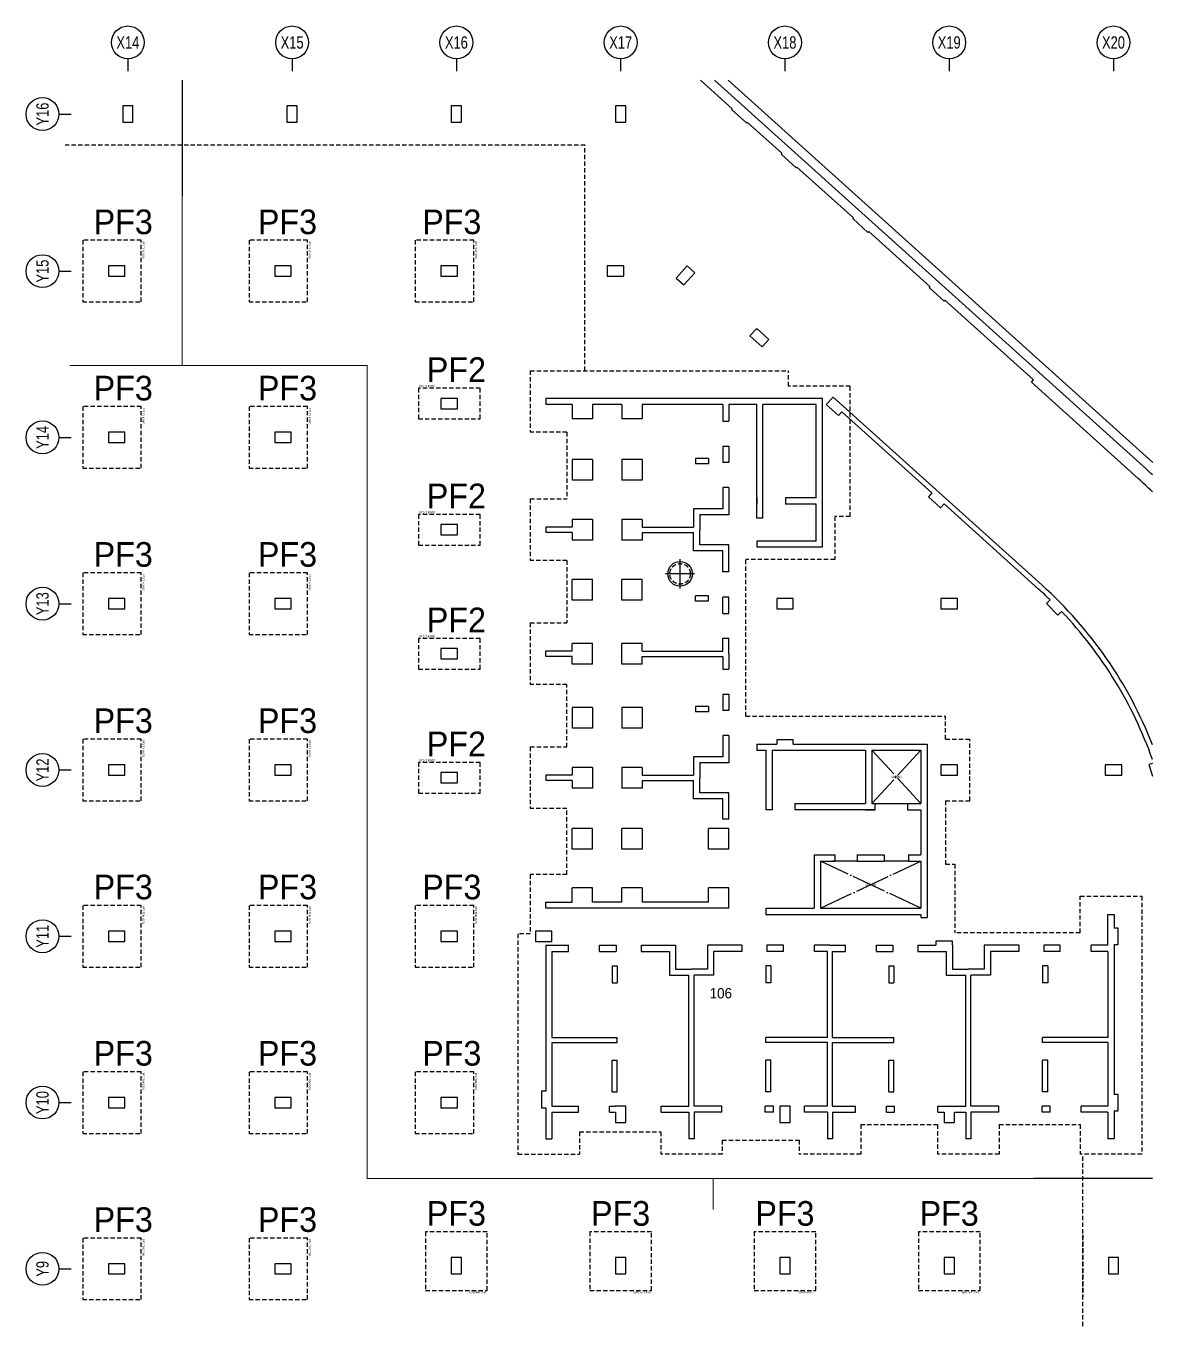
# Model space of a CAD drawing. Header units: millimetres. Extents: x 327808 to 2562540, y -728300 to 402793.
# Drawn here: x 518270 to 573155, y -172520 to -109196 of the extents above; entities that cross this region are included whole.
import ezdxf
from ezdxf.enums import TextEntityAlignment as Align

# ---------------------------------------------------------------- set-up
doc = ezdxf.new("R2010")
doc.units = ezdxf.units.MM
doc.header["$LTSCALE"] = 140
doc.linetypes.add('XS-기초$0$DDOT', pattern=[14, 12, -1, 0, -1])
doc.linetypes.add('XS-기초$0$HID', pattern=[2.3, 1.5, -0.8])
for name, color, linetype in [('BUB', 7, 'Continuous'), ('CEN-P', 14, 'Continuous'), ('NAME-F', 6, 'Continuous'), ('XS-기초$0$EL7', 7, 'Continuous'), ('XS-기초$0$MAT', 3, 'XS-기초$0$HID'), ('XS-기초$0$OPEN', 9, 'XS-기초$0$DDOT'), ('XS-기초$0$PILE-P', 4, 'XS-기초$0$HID'), ('XS-기초$0$WALL', 11, 'Continuous'), ('XS-기초$0$기초연단', 3, 'Continuous'), ('XS-기초$0$집수정-주동', 21, 'Continuous'), ('XS-기초$0$하부보강', 7, 'XS-기초$0$HID'), ('기초꺽임', 7, 'Continuous')]:
    doc.layers.add(name, color=color, linetype=linetype)
doc.layers.add('TEXT', color=3, linetype='Continuous', lineweight=9)
doc.layers.add('XS-기초$0$DEFPOINT', color=144, linetype='Continuous', plot=False)
doc.styles.add('XS-기초$0$맑은고딕', font='malgun.ttf')
doc.styles.add('돋음', font='')
doc.styles.get('돋음').set_extended_font_data('Dotum')

# ---------------------------------------------------------------- blocks, each defined once
blk = doc.blocks.new('XS-기초$0$PF3')
at = {"layer": 'XS-기초$0$MAT', "linetype": 'XS-기초$0$HID'}
blk.add_lwpolyline([(-1500, -1650), (1500, -1650), (1500, 1200), (-1500, 1200)], close=True, dxfattribs=at)
at = {"layer": 'XS-기초$0$DEFPOINT', "color": 1, "style": 'XS-기초$0$맑은고딕'}
blk.add_text('PF3-THK1000', height=100, dxfattribs=at).set_placement((-1450, 1300), align=Align.MIDDLE_LEFT)
blk = doc.blocks.new('XS-기초$0$PF2')
at = {"layer": 'XS-기초$0$MAT', "linetype": 'XS-기초$0$HID'}
blk.add_lwpolyline([(-1500, -750), (1500, -750), (1500, 750), (-1500, 750)], close=True, dxfattribs=at)
at = {"layer": 'XS-기초$0$DEFPOINT', "color": 1, "style": 'XS-기초$0$맑은고딕'}
blk.add_text('PF2-THK950', height=100, dxfattribs=at).set_placement((-1450, 850), align=Align.MIDDLE_LEFT)
blk = doc.blocks.new('XS-기초$0$집수정-주동')
at = {"layer": 'XS-기초$0$집수정-주동'}
for p, q in [((0, 707), (0, -707)), ((707, 0), (-707, 0))]:
    blk.add_line(p, q, dxfattribs=at)
blk.add_circle((0, 0), 600, dxfattribs=at)
at = {"layer": 'XS-기초$0$집수정-주동', "linetype": 'XS-기초$0$HID'}
blk.add_circle((0, 0), 500, dxfattribs=at)
blk = doc.blocks.new('BUB')
at = {"layer": 'BUB'}
blk.add_line((0, 1500), (0, 0), dxfattribs=at)
blk.add_circle((0, 3500), 2000, dxfattribs=at)

msp = doc.modelspace()

# ---------------------------------------------------------------- linework, layer by layer
at = {"layer": 'CEN-P'}
msp.add_lwpolyline([(525880.4, -111840), (525880.4, -117486.9)], dxfattribs=at)
at = {"layer": 'CEN-P', "color": 2}
msp.add_lwpolyline([(573130, -165336.1), (567376.1, -165336.1)], dxfattribs=at)
at = {"layer": 'XS-기초$0$EL7'}
for p, q in [((559630.4, -147071.1), (561200.4, -147071.1)), ((558745.4, -149871.1), (557555.4, -149871.1)), ((561255.4, -149871.1), (560065.4, -149871.1))]:
    msp.add_line(p, q, dxfattribs=at)
at = {"layer": 'XS-기초$0$OPEN'}
for p, q in [((561855.4, -147071.1), (559455.4, -144471.1)), ((561855.4, -144471.1), (559455.4, -147071.1)), ((561855.4, -152171.1), (556955.4, -149871.1)), ((556955.4, -152171.1), (561855.4, -149871.1))]:
    msp.add_line(p, q, dxfattribs=at)
at = {"layer": 'XS-기초$0$WALL', "color": 5}
for p, q in [((552659.9, -113225.9), (551120.7, -111840)), ((572837.9, -130788.7), (551793.2, -111840)), ((523480.4, -113086.1), (522980.4, -113086.1)), ((522980.4, -113086.1), (522980.4, -113886.1)), ((523480.4, -113886.1), (523480.4, -113086.1)), ((531480.4, -113086.1), (530980.4, -113086.1)), ((530980.4, -113086.1), (530980.4, -113886.1)), ((531480.4, -113886.1), (531480.4, -113086.1)), ((539480.4, -113086.1), (538980.4, -113086.1)), ((538980.4, -113086.1), (538980.4, -113886.1)), ((539480.4, -113886.1), (539480.4, -113086.1)), ((547480.4, -113086.1), (546980.4, -113086.1)), ((546980.4, -113086.1), (546980.4, -113886.1)), ((547480.4, -113886.1), (547480.4, -113086.1)), ((552659.9, -113225.9), (552626.4, -113263)), ((552626.4, -113263), (553369.6, -113932.1)), ((522980.4, -113886.1), (523480.4, -113886.1)), ((530980.4, -113886.1), (531480.4, -113886.1)), ((538980.4, -113886.1), (539480.4, -113886.1)), ((546980.4, -113886.1), (547480.4, -113886.1)), ((553369.6, -113932.1), (553403, -113895)), ((555072.9, -115398.6), (553403, -113895)), ((555072.9, -115398.6), (555039.5, -115435.7)), ((555039.5, -115435.7), (555782.6, -116104.9)), ((555782.6, -116104.9), (555816.1, -116067.7)), ((558565.7, -118543.5), (555816.1, -116067.7)), ((558565.7, -118543.5), (558532.3, -118580.7)), ((558532.3, -118580.7), (559275.4, -119249.8)), ((559275.4, -119249.8), (559308.9, -119212.6)), ((562281.4, -121889.2), (559308.9, -119212.6)), ((522280.4, -120886.1), (522280.4, -121386.1)), ((523080.4, -120886.1), (522280.4, -120886.1)), ((523080.4, -121386.1), (523080.4, -120886.1)), ((530380.4, -120886.1), (530380.4, -121386.1)), ((531180.4, -120886.1), (530380.4, -120886.1)), ((531180.4, -121386.1), (531180.4, -120886.1)), ((538480.4, -120886.1), (538480.4, -121386.1)), ((539280.4, -120886.1), (538480.4, -120886.1)), ((539280.4, -121386.1), (539280.4, -120886.1)), ((546580.4, -120886.1), (546580.4, -121386.1)), ((547380.4, -120886.1), (546580.4, -120886.1)), ((547380.4, -121386.1), (547380.4, -120886.1)), ((550474.4, -120879.4), (549939.1, -121473.9)), ((550846, -121213.9), (550474.4, -120879.4)), ((522280.4, -121386.1), (523080.4, -121386.1)), ((530380.4, -121386.1), (531180.4, -121386.1)), ((538480.4, -121386.1), (539280.4, -121386.1)), ((546580.4, -121386.1), (547380.4, -121386.1)), ((549939.1, -121473.9), (550310.7, -121808.4)), ((550310.7, -121808.4), (550846, -121213.9)), ((562281.4, -121889.2), (562248, -121926.3)), ((562248, -121926.3), (562991.1, -122595.4)), ((562991.1, -122595.4), (563024.6, -122558.3)), ((567334.8, -126439.2), (563024.6, -122558.3)), ((553855.7, -123923.9), (553521.2, -124295.5)), ((554450.3, -124459.2), (553855.7, -123923.9)), ((553521.2, -124295.5), (554115.7, -124830.8)), ((554115.7, -124830.8), (554450.3, -124459.2)), ((567234.5, -126550.7), (567334.8, -126439.2)), ((572436.5, -131234.6), (567234.5, -126550.7)), ((557571.5, -127269.5), (557236.9, -127641.1)), ((567752.6, -136436.6), (557571.5, -127269.5)), ((538480.4, -127336.1), (538480.4, -127836.1)), ((539280.4, -127336.1), (538480.4, -127336.1)), ((538480.4, -127836.1), (539280.4, -127836.1)), ((539280.4, -127836.1), (539280.4, -127336.1)), ((543580.4, -127336.1), (543580.4, -127636.1)), ((557055.4, -127336.1), (543580.4, -127336.1)), ((544865.4, -127636.1), (543580.4, -127636.1)), ((544865.4, -127636.1), (544865.4, -128336.1)), ((545865.4, -127636.1), (545865.4, -128336.1)), ((547285.4, -127636.1), (545865.4, -127636.1)), ((547285.4, -127636.1), (547285.4, -128336.1)), ((552205.4, -127636.1), (548285.4, -127636.1)), ((548285.4, -127636.1), (548285.4, -128336.1)), ((552205.4, -127636.1), (552205.4, -128451.1)), ((553855.4, -127636.1), (552505.4, -127636.1)), ((552505.4, -127636.1), (552505.4, -128451.1)), ((553855.4, -133176.1), (553855.4, -127636.1)), ((554155.4, -133176.1), (554155.4, -127636.1)), ((556755.4, -127636.1), (554155.4, -127636.1)), ((556755.4, -132186.1), (556755.4, -127636.1)), ((557055.4, -134586.1), (557055.4, -127336.1)), ((557236.9, -127641.1), (557831.4, -128176.4)), ((545865.4, -128336.1), (544865.4, -128336.1)), ((548285.4, -128336.1), (547285.4, -128336.1)), ((552205.4, -128451.1), (552505.4, -128451.1)), ((557831.4, -128176.4), (557998.7, -127990.6)), ((562383.3, -131938.5), (557998.7, -127990.6)), ((522280.4, -128986.1), (522280.4, -129486.1)), ((523080.4, -128986.1), (522280.4, -128986.1)), ((523080.4, -129486.1), (523080.4, -128986.1)), ((530380.4, -128986.1), (530380.4, -129486.1)), ((531180.4, -128986.1), (530380.4, -128986.1)), ((531180.4, -129486.1), (531180.4, -128986.1)), ((522280.4, -129486.1), (523080.4, -129486.1)), ((530380.4, -129486.1), (531180.4, -129486.1)), ((552205.4, -129661.1), (552505.4, -129661.1)), ((552205.4, -129661.1), (552205.4, -130461.1)), ((552505.4, -129661.1), (552505.4, -130461.1)), ((545865.4, -130316.1), (544865.4, -130316.1)), ((544865.4, -130316.1), (544865.4, -131316.1)), ((545865.4, -130316.1), (545865.4, -131316.1)), ((548285.4, -130316.1), (547285.4, -130316.1)), ((547285.4, -130316.1), (547285.4, -131316.1)), ((548285.4, -130316.1), (548285.4, -131316.1)), ((551505.4, -130266.1), (550875.4, -130266.1)), ((550875.4, -130266.1), (550875.4, -130516.1)), ((551505.4, -130266.1), (551505.4, -130516.1)), ((551505.4, -130516.1), (550875.4, -130516.1)), ((552505.4, -130461.1), (552205.4, -130461.1)), ((545865.4, -131316.1), (544865.4, -131316.1)), ((548285.4, -131316.1), (547285.4, -131316.1)), ((552505.4, -131681.1), (552205.4, -131681.1)), ((552205.4, -131681.1), (552205.4, -132711.1)), ((552505.4, -131681.1), (552505.4, -133011.1)), ((553855.4, -132186.1), (553855.4, -132486.1)), ((556755.4, -132186.1), (555265.4, -132186.1)), ((555265.4, -132186.1), (555265.4, -132486.1)), ((562383.3, -131938.5), (562216, -132124.3)), ((562216, -132124.3), (562810.5, -132659.6)), ((550785.4, -132711.1), (550785.4, -133611.1)), ((552205.4, -132711.1), (550785.4, -132711.1)), ((556755.4, -132486.1), (555265.4, -132486.1)), ((556755.4, -134286.1), (556755.4, -132486.1)), ((562810.5, -132659.6), (562977.8, -132473.8)), ((567585.3, -136622.4), (562977.8, -132473.8)), ((538480.4, -133486.1), (538480.4, -133986.1)), ((539280.4, -133486.1), (538480.4, -133486.1)), ((539280.4, -133986.1), (539280.4, -133486.1)), ((543580.4, -133611.1), (543580.4, -133861.1)), ((544865.4, -133611.1), (543580.4, -133611.1)), ((545865.4, -133236.1), (544865.4, -133236.1)), ((544865.4, -133236.1), (544865.4, -133611.1)), ((545865.4, -133236.1), (545865.4, -134236.1)), ((548285.4, -133236.1), (547285.4, -133236.1)), ((547285.4, -133236.1), (547285.4, -134236.1)), ((548285.4, -133236.1), (548285.4, -133611.1)), ((548285.4, -133611.1), (550785.4, -133611.1)), ((551085.4, -133011.1), (551085.4, -133736.1)), ((552505.4, -133011.1), (551085.4, -133011.1)), ((554155.4, -133176.1), (553855.4, -133176.1)), ((538480.4, -133986.1), (539280.4, -133986.1)), ((544865.4, -133861.1), (543580.4, -133861.1)), ((544865.4, -133861.1), (544865.4, -134236.1)), ((545865.4, -134236.1), (544865.4, -134236.1)), ((548285.4, -134236.1), (547285.4, -134236.1)), ((548285.4, -133861.1), (550785.4, -133861.1)), ((548285.4, -133861.1), (548285.4, -134236.1)), ((550785.4, -134761.1), (550785.4, -133861.1)), ((551085.4, -134461.1), (551085.4, -133736.1)), ((552205.4, -134761.1), (550785.4, -134761.1)), ((552505.4, -134461.1), (551085.4, -134461.1)), ((552205.4, -135791.1), (552205.4, -134761.1)), ((552505.4, -135791.1), (552505.4, -134461.1)), ((556755.4, -134286.1), (553855.4, -134286.1)), ((553855.4, -134286.1), (553855.4, -134586.1)), ((557055.4, -134586.1), (553855.4, -134586.1)), ((552505.4, -135791.1), (552205.4, -135791.1)), ((544865.4, -137156.1), (544865.4, -136156.1)), ((545865.4, -136156.1), (544865.4, -136156.1)), ((545865.4, -137156.1), (545865.4, -136156.1)), ((547285.4, -137156.1), (547285.4, -136156.1)), ((548285.4, -136156.1), (547285.4, -136156.1)), ((548285.4, -137156.1), (548285.4, -136156.1)), ((522280.4, -137086.1), (522280.4, -137586.1)), ((523080.4, -137086.1), (522280.4, -137086.1)), ((523080.4, -137586.1), (523080.4, -137086.1)), ((530380.4, -137086.1), (530380.4, -137586.1)), ((531180.4, -137086.1), (530380.4, -137086.1)), ((531180.4, -137586.1), (531180.4, -137086.1)), ((545865.4, -137156.1), (544865.4, -137156.1)), ((548285.4, -137156.1), (547285.4, -137156.1)), ((551505.4, -136956.1), (550875.4, -136956.1)), ((550875.4, -137206.1), (550875.4, -136956.1)), ((551505.4, -137206.1), (550875.4, -137206.1)), ((551505.4, -137206.1), (551505.4, -136956.1)), ((552505.4, -137011.1), (552205.4, -137011.1)), ((552205.4, -137811.1), (552205.4, -137011.1)), ((552505.4, -137811.1), (552505.4, -137011.1)), ((554830.4, -137086.1), (554830.4, -137586.1)), ((555630.4, -137086.1), (554830.4, -137086.1)), ((555630.4, -137586.1), (555630.4, -137086.1)), ((562830.4, -137086.1), (562830.4, -137586.1)), ((563630.4, -137086.1), (562830.4, -137086.1)), ((563630.4, -137586.1), (563630.4, -137086.1)), ((568141.6, -137142.6), (567963.9, -137318.5)), ((567963.9, -137318.5), (568526.7, -137887)), ((522280.4, -137586.1), (523080.4, -137586.1)), ((530380.4, -137586.1), (531180.4, -137586.1)), ((552205.4, -137811.1), (552505.4, -137811.1)), ((554830.4, -137586.1), (555630.4, -137586.1)), ((562830.4, -137586.1), (563630.4, -137586.1)), ((568704.4, -137711.1), (568526.7, -137887)), ((544865.4, -139651.1), (544865.4, -139276.1)), ((545865.4, -139276.1), (544865.4, -139276.1)), ((545865.4, -140276.1), (545865.4, -139276.1)), ((547285.4, -140276.1), (547285.4, -139276.1)), ((548285.4, -139276.1), (547285.4, -139276.1)), ((548285.4, -139651.1), (548285.4, -139276.1)), ((552205.4, -139021.1), (552505.4, -139021.1)), ((552205.4, -139651.1), (552205.4, -139021.1)), ((552505.4, -139776.1), (552505.4, -139021.1)), ((538480.4, -139526.1), (538480.4, -140026.1)), ((539280.4, -139526.1), (538480.4, -139526.1)), ((539280.4, -140026.1), (539280.4, -139526.1)), ((543580.4, -139901.1), (543580.4, -139651.1)), ((544865.4, -139651.1), (543580.4, -139651.1)), ((544865.4, -139901.1), (543580.4, -139901.1)), ((544865.4, -140276.1), (544865.4, -139901.1)), ((548285.4, -139651.1), (552205.4, -139651.1)), ((548285.4, -139901.1), (552205.4, -139901.1)), ((548285.4, -140276.1), (548285.4, -139901.1)), ((552205.4, -139901.1), (552205.4, -140531.1)), ((552505.4, -139776.1), (552505.4, -140531.1)), ((538480.4, -140026.1), (539280.4, -140026.1)), ((545865.4, -140276.1), (544865.4, -140276.1)), ((548285.4, -140276.1), (547285.4, -140276.1)), ((552205.4, -140531.1), (552505.4, -140531.1)), ((552205.4, -141741.1), (552505.4, -141741.1)), ((552205.4, -141741.1), (552205.4, -142541.1)), ((552505.4, -141741.1), (552505.4, -142541.1)), ((545865.4, -142396.1), (544865.4, -142396.1)), ((544865.4, -142396.1), (544865.4, -143396.1)), ((545865.4, -142396.1), (545865.4, -143396.1)), ((548285.4, -142396.1), (547285.4, -142396.1)), ((547285.4, -142396.1), (547285.4, -143396.1)), ((548285.4, -142396.1), (548285.4, -143396.1)), ((551505.4, -142346.1), (550875.4, -142346.1)), ((550875.4, -142346.1), (550875.4, -142596.1)), ((551505.4, -142346.1), (551505.4, -142596.1)), ((551505.4, -142596.1), (550875.4, -142596.1)), ((552505.4, -142541.1), (552205.4, -142541.1)), ((545865.4, -143396.1), (544865.4, -143396.1)), ((548285.4, -143396.1), (547285.4, -143396.1)), ((552505.4, -143761.1), (552205.4, -143761.1)), ((552205.4, -143761.1), (552205.4, -144791.1)), ((552505.4, -143761.1), (552505.4, -145091.1)), ((553855.4, -144171.1), (553855.4, -144471.1)), ((553855.4, -144171.1), (554830.4, -144171.1)), ((555630.4, -143971.1), (554830.4, -143971.1)), ((554830.4, -143971.1), (554830.4, -144171.1)), ((555630.4, -144171.1), (555630.4, -143971.1)), ((555630.4, -144171.1), (562155.4, -144171.1)), ((562155.4, -144171.1), (562155.4, -152621.1)), ((550785.4, -144791.1), (550785.4, -145691.1)), ((552205.4, -144791.1), (550785.4, -144791.1)), ((553855.4, -144471.1), (554305.4, -144471.1)), ((554305.4, -144471.1), (554305.4, -147371.1)), ((554605.4, -144471.1), (559155.4, -144471.1)), ((554605.4, -144471.1), (554605.4, -147371.1)), ((559155.4, -144471.1), (559155.4, -147071.1)), ((559455.4, -144471.1), (561855.4, -144471.1)), ((559455.4, -144471.1), (559455.4, -147071.1)), ((561855.4, -144471.1), (561855.4, -147071.1)), ((522280.4, -145186.1), (522280.4, -145686.1)), ((523080.4, -145186.1), (522280.4, -145186.1)), ((523080.4, -145686.1), (523080.4, -145186.1)), ((530380.4, -145186.1), (530380.4, -145686.1)), ((531180.4, -145186.1), (530380.4, -145186.1)), ((531180.4, -145686.1), (531180.4, -145186.1)), ((538480.4, -145566.1), (538480.4, -146066.1)), ((539280.4, -145566.1), (538480.4, -145566.1)), ((539280.4, -146066.1), (539280.4, -145566.1)), ((545865.4, -145316.1), (544865.4, -145316.1)), ((544865.4, -145316.1), (544865.4, -145691.1)), ((545865.4, -145316.1), (545865.4, -146316.1)), ((548285.4, -145316.1), (547285.4, -145316.1)), ((547285.4, -145316.1), (547285.4, -146316.1)), ((548285.4, -145316.1), (548285.4, -145691.1)), ((551085.4, -145091.1), (551085.4, -145816.1)), ((552505.4, -145091.1), (551085.4, -145091.1)), ((562830.4, -145186.1), (562830.4, -145686.1)), ((563630.4, -145186.1), (562830.4, -145186.1)), ((563630.4, -145686.1), (563630.4, -145186.1)), ((570830.4, -145186.1), (570830.4, -145686.1)), ((571630.4, -145186.1), (570830.4, -145186.1)), ((571630.4, -145686.1), (571630.4, -145186.1)), ((573130, -145113.3), (572949.7, -145171.3)), ((572949.7, -145171.3), (573130, -145732.2)), ((522280.4, -145686.1), (523080.4, -145686.1)), ((530380.4, -145686.1), (531180.4, -145686.1)), ((538480.4, -146066.1), (539280.4, -146066.1)), ((543580.4, -145691.1), (543580.4, -145941.1)), ((544865.4, -145691.1), (543580.4, -145691.1)), ((544865.4, -145941.1), (543580.4, -145941.1)), ((544865.4, -145941.1), (544865.4, -146316.1)), ((548285.4, -145691.1), (550785.4, -145691.1)), ((548285.4, -145941.1), (550785.4, -145941.1)), ((548285.4, -145941.1), (548285.4, -146316.1)), ((550785.4, -146841.1), (550785.4, -145941.1)), ((551085.4, -146541.1), (551085.4, -145816.1)), ((562830.4, -145686.1), (563630.4, -145686.1)), ((570830.4, -145686.1), (571630.4, -145686.1)), ((545865.4, -146316.1), (544865.4, -146316.1)), ((548285.4, -146316.1), (547285.4, -146316.1)), ((552205.4, -146841.1), (550785.4, -146841.1)), ((552505.4, -146541.1), (551085.4, -146541.1)), ((552205.4, -147836.1), (552205.4, -146841.1)), ((552505.4, -147836.1), (552505.4, -146541.1)), ((554605.4, -147371.1), (554305.4, -147371.1)), ((555715.4, -147071.1), (559155.4, -147071.1)), ((555715.4, -147071.1), (555715.4, -147371.1)), ((559630.4, -147371.1), (555715.4, -147371.1)), ((559155.4, -147371.1), (559630.4, -147371.1)), ((559455.4, -147071.1), (559630.4, -147071.1)), ((559630.4, -147371.1), (559630.4, -147071.1)), ((561200.4, -147071.1), (561855.4, -147071.1)), ((561200.4, -147071.1), (561200.4, -147371.1)), ((561200.4, -147371.1), (561855.4, -147371.1)), ((561855.4, -147371.1), (561855.4, -149571.1)), ((552505.4, -147836.1), (552205.4, -147836.1)), ((544865.4, -149286.1), (544865.4, -148286.1)), ((545865.4, -148286.1), (544865.4, -148286.1)), ((545865.4, -149286.1), (545865.4, -148286.1)), ((547285.4, -149286.1), (547285.4, -148286.1)), ((548285.4, -148286.1), (547285.4, -148286.1)), ((548285.4, -148286.1), (548285.4, -149286.1)), ((551505.4, -149286.1), (551505.4, -148286.1)), ((552505.4, -148286.1), (551505.4, -148286.1)), ((552505.4, -149286.1), (552505.4, -148286.1)), ((545865.4, -149286.1), (544865.4, -149286.1)), ((548285.4, -149286.1), (547285.4, -149286.1)), ((552505.4, -149286.1), (551505.4, -149286.1)), ((556655.4, -149571.1), (556655.4, -152171.1)), ((556655.4, -149571.1), (557655.4, -149571.1)), ((556955.4, -149871.1), (556955.4, -152171.1)), ((556955.4, -149871.1), (557655.4, -149871.1)), ((557655.4, -149571.1), (557655.4, -149871.1)), ((558745.4, -149571.1), (560065.4, -149571.1)), ((558745.4, -149571.1), (558745.4, -149871.1)), ((558745.4, -149871.1), (560065.4, -149871.1)), ((560065.4, -149571.1), (560065.4, -149871.1)), ((561255.4, -149571.1), (561855.4, -149571.1)), ((561255.4, -149571.1), (561255.4, -149871.1)), ((561255.4, -149871.1), (561855.4, -149871.1)), ((561855.4, -149871.1), (561855.4, -152171.1)), ((544865.4, -151871.1), (544865.4, -151171.1)), ((545865.4, -151171.1), (544865.4, -151171.1)), ((545865.4, -151871.1), (545865.4, -151171.1)), ((547285.4, -151871.1), (547285.4, -151171.1)), ((548285.4, -151171.1), (547285.4, -151171.1)), ((548285.4, -151171.1), (548285.4, -151871.1)), ((551505.4, -151871.1), (551505.4, -151171.1)), ((552505.4, -151171.1), (551505.4, -151171.1)), ((552505.4, -152171.1), (552505.4, -151171.1)), ((543580.4, -152171.1), (543580.4, -151871.1)), ((543580.4, -151871.1), (544865.4, -151871.1)), ((547285.4, -151871.1), (545865.4, -151871.1)), ((551505.4, -151871.1), (548285.4, -151871.1)), ((552505.4, -152171.1), (543580.4, -152171.1)), ((554305.4, -152171.1), (554305.4, -152471.1)), ((554305.4, -152171.1), (556655.4, -152171.1)), ((554305.4, -152471.1), (561855.4, -152471.1)), ((556955.4, -152171.1), (561855.4, -152171.1)), ((561855.4, -152471.1), (561855.4, -152621.1)), ((570960.4, -153971.1), (570960.4, -152481.1)), ((570960.4, -152481.1), (571260.4, -152481.1)), ((571260.4, -152481.1), (571260.4, -153136.1)), ((561855.4, -152621.1), (562155.4, -152621.1)), ((571460.4, -153136.1), (571260.4, -153136.1)), ((571460.4, -153936.1), (571460.4, -153136.1)), ((522280.4, -153286.1), (522280.4, -153786.1)), ((523080.4, -153286.1), (522280.4, -153286.1)), ((522280.4, -153786.1), (523080.4, -153786.1)), ((523080.4, -153786.1), (523080.4, -153286.1)), ((530380.4, -153286.1), (530380.4, -153786.1)), ((531180.4, -153286.1), (530380.4, -153286.1)), ((530380.4, -153786.1), (531180.4, -153786.1)), ((531180.4, -153786.1), (531180.4, -153286.1)), ((538480.4, -153286.1), (538480.4, -153786.1)), ((539280.4, -153286.1), (538480.4, -153286.1)), ((538480.4, -153786.1), (539280.4, -153786.1)), ((539280.4, -153786.1), (539280.4, -153286.1)), ((543080.4, -153286.1), (543080.4, -153786.1)), ((543880.4, -153286.1), (543080.4, -153286.1)), ((543080.4, -153786.1), (543880.4, -153786.1)), ((543880.4, -153786.1), (543880.4, -153286.1)), ((563385.4, -153771.1), (562585.4, -153771.1)), ((562585.4, -153771.1), (562585.4, -153971.1)), ((563385.4, -153971.1), (563385.4, -153771.1)), ((543580.4, -153971.1), (544695.4, -153971.1)), ((543580.4, -153971.1), (543580.4, -161086.1)), ((543880.4, -154271.1), (544695.4, -154271.1)), ((543880.4, -154271.1), (543880.4, -158466.1)), ((544695.4, -154271.1), (544695.4, -153971.1)), ((546205.4, -154271.1), (546205.4, -153971.1)), ((546205.4, -153971.1), (547005.4, -153971.1)), ((546205.4, -154271.1), (547005.4, -154271.1)), ((547005.4, -153971.1), (547005.4, -154271.1)), ((548225.4, -153971.1), (548225.4, -154271.1)), ((548225.4, -153971.1), (549905.4, -153971.1)), ((548225.4, -154271.1), (549605.4, -154271.1)), ((549605.4, -154271.1), (549605.4, -155431.1)), ((549905.4, -153971.1), (549905.4, -155131.1)), ((553135.4, -153971.1), (551455.4, -153971.1)), ((551455.4, -153971.1), (551455.4, -155131.1)), ((553135.4, -154271.1), (551755.4, -154271.1)), ((551755.4, -154271.1), (551755.4, -155431.1)), ((553135.4, -153971.1), (553135.4, -154271.1)), ((554355.4, -153971.1), (554355.4, -154271.1)), ((555155.4, -153971.1), (554355.4, -153971.1)), ((555155.4, -154271.1), (554355.4, -154271.1)), ((555155.4, -154271.1), (555155.4, -153971.1)), ((556665.4, -154271.1), (556665.4, -153971.1)), ((557420.4, -153971.1), (556665.4, -153971.1)), ((557295.4, -154271.1), (556665.4, -154271.1)), ((557295.4, -158466.1), (557295.4, -154271.1)), ((557420.4, -153971.1), (558175.4, -153971.1)), ((557545.4, -158466.1), (557545.4, -154271.1)), ((557545.4, -154271.1), (558175.4, -154271.1)), ((558175.4, -154271.1), (558175.4, -153971.1)), ((559685.4, -154271.1), (559685.4, -153971.1)), ((559685.4, -153971.1), (560485.4, -153971.1)), ((559685.4, -154271.1), (560485.4, -154271.1)), ((560485.4, -153971.1), (560485.4, -154271.1)), ((561705.4, -153971.1), (561705.4, -154271.1)), ((561705.4, -153971.1), (562585.4, -153971.1)), ((561705.4, -154271.1), (563085.4, -154271.1)), ((563085.4, -154271.1), (563085.4, -155431.1)), ((563385.4, -153971.1), (563385.4, -155131.1)), ((566615.4, -153971.1), (564935.4, -153971.1)), ((564935.4, -153971.1), (564935.4, -155131.1)), ((566615.4, -154271.1), (565235.4, -154271.1)), ((565235.4, -154271.1), (565235.4, -155431.1)), ((566615.4, -153971.1), (566615.4, -154271.1)), ((567835.4, -153971.1), (567835.4, -154271.1)), ((568635.4, -153971.1), (567835.4, -153971.1)), ((568635.4, -154271.1), (567835.4, -154271.1)), ((568635.4, -154271.1), (568635.4, -153971.1)), ((570145.4, -154271.1), (570145.4, -153971.1)), ((570960.4, -153971.1), (570145.4, -153971.1)), ((570960.4, -154271.1), (570145.4, -154271.1)), ((570960.4, -154271.1), (570960.4, -158466.1)), ((571260.4, -153936.1), (571260.4, -161236.1)), ((571260.4, -153936.1), (571460.4, -153936.1)), ((546810.4, -154971.1), (546810.4, -155801.1)), ((546810.4, -154971.1), (547060.4, -154971.1)), ((547060.4, -154971.1), (547060.4, -155801.1)), ((549905.4, -155131.1), (550680.4, -155131.1)), ((551455.4, -155131.1), (550680.4, -155131.1)), ((554300.4, -154971.1), (554300.4, -155801.1)), ((554550.4, -154971.1), (554300.4, -154971.1)), ((554550.4, -154971.1), (554550.4, -155801.1)), ((560290.4, -154971.1), (560290.4, -155801.1)), ((560290.4, -154971.1), (560540.4, -154971.1)), ((560540.4, -154971.1), (560540.4, -155801.1)), ((563385.4, -155131.1), (564160.4, -155131.1)), ((564935.4, -155131.1), (564160.4, -155131.1)), ((567780.4, -154971.1), (567780.4, -155801.1)), ((568030.4, -154971.1), (567780.4, -154971.1)), ((568030.4, -154971.1), (568030.4, -155801.1)), ((549605.4, -155431.1), (550555.4, -155431.1)), ((550555.4, -161811.1), (550555.4, -155431.1)), ((550805.4, -161811.1), (550805.4, -155431.1)), ((551755.4, -155431.1), (550805.4, -155431.1)), ((563085.4, -155431.1), (564035.4, -155431.1)), ((564035.4, -161811.1), (564035.4, -155431.1)), ((564285.4, -161811.1), (564285.4, -155431.1)), ((565235.4, -155431.1), (564285.4, -155431.1)), ((546810.4, -155801.1), (547060.4, -155801.1)), ((554550.4, -155801.1), (554300.4, -155801.1)), ((560290.4, -155801.1), (560540.4, -155801.1)), ((568030.4, -155801.1), (567780.4, -155801.1)), ((543880.4, -158466.1), (547060.4, -158466.1)), ((543880.4, -158716.1), (547060.4, -158716.1)), ((543880.4, -158716.1), (543880.4, -161811.1)), ((547060.4, -158716.1), (547060.4, -158466.1)), ((557295.4, -158466.1), (554300.4, -158466.1)), ((554300.4, -158716.1), (554300.4, -158466.1)), ((557295.4, -158716.1), (554300.4, -158716.1)), ((557295.4, -161811.1), (557295.4, -158716.1)), ((557545.4, -158466.1), (560540.4, -158466.1)), ((557545.4, -161811.1), (557545.4, -158716.1)), ((557545.4, -158716.1), (560540.4, -158716.1)), ((560540.4, -158716.1), (560540.4, -158466.1)), ((570960.4, -158466.1), (567780.4, -158466.1)), ((567780.4, -158716.1), (567780.4, -158466.1)), ((570960.4, -158716.1), (567780.4, -158716.1)), ((570960.4, -158716.1), (570960.4, -161811.1)), ((546810.4, -161111.1), (546810.4, -159576.1)), ((546810.4, -159576.1), (547060.4, -159576.1)), ((547060.4, -161111.1), (547060.4, -159576.1)), ((554300.4, -161111.1), (554300.4, -159576.1)), ((554550.4, -159576.1), (554300.4, -159576.1)), ((554550.4, -161111.1), (554550.4, -159576.1)), ((560290.4, -161111.1), (560290.4, -159576.1)), ((560290.4, -159576.1), (560540.4, -159576.1)), ((560540.4, -161111.1), (560540.4, -159576.1)), ((567780.4, -161111.1), (567780.4, -159576.1)), ((568030.4, -159576.1), (567780.4, -159576.1)), ((568030.4, -161111.1), (568030.4, -159576.1)), ((522280.4, -161386.1), (522280.4, -161886.1)), ((523080.4, -161386.1), (522280.4, -161386.1)), ((523080.4, -161886.1), (523080.4, -161386.1)), ((530380.4, -161386.1), (530380.4, -161886.1)), ((531180.4, -161386.1), (530380.4, -161386.1)), ((531180.4, -161886.1), (531180.4, -161386.1)), ((538480.4, -161386.1), (538480.4, -161886.1)), ((539280.4, -161386.1), (538480.4, -161386.1)), ((539280.4, -161886.1), (539280.4, -161386.1)), ((543580.4, -161086.1), (543380.4, -161086.1)), ((543380.4, -161086.1), (543380.4, -161886.1)), ((546810.4, -161111.1), (547060.4, -161111.1)), ((554550.4, -161111.1), (554300.4, -161111.1)), ((560290.4, -161111.1), (560540.4, -161111.1)), ((568030.4, -161111.1), (567780.4, -161111.1)), ((571460.4, -161236.1), (571260.4, -161236.1)), ((571460.4, -162036.1), (571460.4, -161236.1)), ((522280.4, -161886.1), (523080.4, -161886.1)), ((530380.4, -161886.1), (531180.4, -161886.1)), ((538480.4, -161886.1), (539280.4, -161886.1)), ((543380.4, -161886.1), (543580.4, -161886.1)), ((543580.4, -161886.1), (543580.4, -163396.1)), ((543880.4, -161811.1), (545180.4, -161811.1)), ((545180.4, -162111.1), (545180.4, -161811.1)), ((546690.4, -161811.1), (546980.4, -161811.1)), ((546690.4, -162111.1), (546690.4, -161811.1)), ((547480.4, -161811.1), (546980.4, -161811.1)), ((547480.4, -162611.1), (547480.4, -161811.1)), ((549200.4, -161811.1), (550555.4, -161811.1)), ((549200.4, -162111.1), (549200.4, -161811.1)), ((552160.4, -161811.1), (550805.4, -161811.1)), ((552160.4, -162111.1), (552160.4, -161811.1)), ((554670.4, -161811.1), (554270.4, -161811.1)), ((554270.4, -162111.1), (554270.4, -161811.1)), ((554670.4, -162111.1), (554670.4, -161811.1)), ((555480.4, -161811.1), (554980.4, -161811.1)), ((554980.4, -161811.1), (554980.4, -162611.1)), ((555480.4, -162611.1), (555480.4, -161811.1)), ((556180.4, -162111.1), (556180.4, -161811.1)), ((557295.4, -161811.1), (556180.4, -161811.1)), ((557545.4, -161811.1), (558660.4, -161811.1)), ((558660.4, -162111.1), (558660.4, -161811.1)), ((560170.4, -161811.1), (560570.4, -161811.1)), ((560170.4, -162111.1), (560170.4, -161811.1)), ((560570.4, -162111.1), (560570.4, -161811.1)), ((562680.4, -161811.1), (564035.4, -161811.1)), ((562680.4, -162111.1), (562680.4, -161811.1)), ((565640.4, -161811.1), (564285.4, -161811.1)), ((565640.4, -162111.1), (565640.4, -161811.1)), ((568150.4, -161811.1), (567750.4, -161811.1)), ((567750.4, -162111.1), (567750.4, -161811.1)), ((568150.4, -162111.1), (568150.4, -161811.1)), ((569660.4, -162111.1), (569660.4, -161811.1)), ((570960.4, -161811.1), (569660.4, -161811.1)), ((571260.4, -162036.1), (571260.4, -163396.1)), ((571260.4, -162036.1), (571460.4, -162036.1)), ((543880.4, -162111.1), (545180.4, -162111.1)), ((543880.4, -162111.1), (543880.4, -163396.1)), ((546690.4, -162111.1), (546980.4, -162111.1)), ((546980.4, -162111.1), (546980.4, -162611.1)), ((546980.4, -162611.1), (547480.4, -162611.1)), ((549200.4, -162111.1), (550555.4, -162111.1)), ((550555.4, -162111.1), (550555.4, -163396.1)), ((552160.4, -162111.1), (550805.4, -162111.1)), ((550805.4, -162111.1), (550805.4, -163396.1)), ((554670.4, -162111.1), (554270.4, -162111.1)), ((554980.4, -162611.1), (555480.4, -162611.1)), ((557295.4, -162111.1), (556180.4, -162111.1)), ((557295.4, -162111.1), (557295.4, -163396.1)), ((557545.4, -162111.1), (558660.4, -162111.1)), ((557545.4, -162111.1), (557545.4, -163396.1)), ((560170.4, -162111.1), (560570.4, -162111.1)), ((562680.4, -162111.1), (562980.4, -162111.1)), ((562980.4, -162111.1), (562980.4, -162611.1)), ((562980.4, -162611.1), (563480.4, -162611.1)), ((563480.4, -162111.1), (564035.4, -162111.1)), ((563480.4, -162611.1), (563480.4, -162111.1)), ((564035.4, -162111.1), (564035.4, -163396.1)), ((565640.4, -162111.1), (564285.4, -162111.1)), ((564285.4, -162111.1), (564285.4, -163396.1)), ((568150.4, -162111.1), (567750.4, -162111.1)), ((570960.4, -162111.1), (569660.4, -162111.1)), ((570960.4, -162111.1), (570960.4, -163396.1)), ((543580.4, -163396.1), (543880.4, -163396.1)), ((550805.4, -163396.1), (550555.4, -163396.1)), ((557545.4, -163396.1), (557295.4, -163396.1)), ((564285.4, -163396.1), (564035.4, -163396.1)), ((571260.4, -163396.1), (570960.4, -163396.1)), ((522280.4, -169486.1), (522280.4, -169986.1)), ((523080.4, -169486.1), (522280.4, -169486.1)), ((523080.4, -169986.1), (523080.4, -169486.1)), ((530380.4, -169486.1), (530380.4, -169986.1)), ((531180.4, -169486.1), (530380.4, -169486.1)), ((531180.4, -169986.1), (531180.4, -169486.1)), ((539480.4, -169186.1), (538980.4, -169186.1)), ((538980.4, -169186.1), (538980.4, -169986.1)), ((539480.4, -169986.1), (539480.4, -169186.1)), ((547480.4, -169186.1), (546980.4, -169186.1)), ((546980.4, -169186.1), (546980.4, -169986.1)), ((547480.4, -169986.1), (547480.4, -169186.1)), ((555480.4, -169186.1), (554980.4, -169186.1)), ((554980.4, -169186.1), (554980.4, -169986.1)), ((555480.4, -169986.1), (555480.4, -169186.1)), ((563480.4, -169186.1), (562980.4, -169186.1)), ((562980.4, -169186.1), (562980.4, -169986.1)), ((563480.4, -169986.1), (563480.4, -169186.1)), ((571480.4, -169186.1), (570980.4, -169186.1)), ((570980.4, -169186.1), (570980.4, -169986.1)), ((571480.4, -169986.1), (571480.4, -169186.1)), ((522280.4, -169986.1), (523080.4, -169986.1)), ((530380.4, -169986.1), (531180.4, -169986.1)), ((538980.4, -169986.1), (539480.4, -169986.1)), ((546980.4, -169986.1), (547480.4, -169986.1)), ((554980.4, -169986.1), (555480.4, -169986.1)), ((562980.4, -169986.1), (563480.4, -169986.1)), ((570980.4, -169986.1), (571480.4, -169986.1))]:
    msp.add_line(p, q, dxfattribs=at)
for radius, start, end in [(28100, 47.193536, 48), (27500, 46.024552, 48), (20250, 45.845029, 48), (20500, 21.338772, 48), (20250, 19.447919, 43.581345)]:
    msp.add_arc((554035.4, -151671.1), radius, start, end, dxfattribs=at)
at = {"layer": 'XS-기초$0$기초연단'}
msp.add_line((573139.1, -130454.3), (552465.8, -111840), dxfattribs=at)
at = {"layer": 'XS-기초$0$기초연단', "linetype": 'XS-기초$0$HID'}
for p, q in [((520170, -114986.1), (545480.4, -114986.1)), ((545480.4, -125986.1), (545480.4, -114986.1)), ((542830.4, -125986.1), (555405.4, -125986.1)), ((542830.4, -125986.1), (542830.4, -128986.1)), ((555405.4, -126736.1), (555405.4, -125986.1)), ((558405.4, -126736.1), (555405.4, -126736.1)), ((558405.4, -133086.1), (558405.4, -126736.1)), ((544615.4, -128986.1), (542830.4, -128986.1)), ((544615.4, -128986.1), (544615.4, -132236.1)), ((542830.4, -132236.1), (544615.4, -132236.1)), ((542830.4, -132236.1), (542830.4, -135236.1)), ((557655.4, -133086.1), (557655.4, -135186.1)), ((558405.4, -133086.1), (557655.4, -133086.1)), ((544615.4, -135236.1), (542830.4, -135236.1)), ((544615.4, -135236.1), (544615.4, -138276.1)), ((553330.4, -142821.1), (553330.4, -135186.1)), ((557655.4, -135186.1), (553330.4, -135186.1)), ((542830.4, -138276.1), (544615.4, -138276.1)), ((542830.4, -138276.1), (542830.4, -141276.1)), ((544615.4, -141276.1), (542830.4, -141276.1)), ((544615.4, -144316.1), (544615.4, -141276.1)), ((553330.4, -142821.1), (563055.4, -142821.1)), ((563055.4, -143936.1), (563055.4, -142821.1)), ((542830.4, -144316.1), (544615.4, -144316.1)), ((542830.4, -144316.1), (542830.4, -147316.1)), ((563055.4, -143936.1), (564230.4, -143936.1)), ((564230.4, -146936.1), (564230.4, -143936.1)), ((544615.4, -147316.1), (542830.4, -147316.1)), ((544615.4, -150521.1), (544615.4, -147316.1)), ((563055.4, -146936.1), (564230.4, -146936.1)), ((563055.4, -146936.1), (563055.4, -150021.1)), ((563055.4, -150021.1), (563505.4, -150021.1)), ((563505.4, -150021.1), (563505.4, -153371.1)), ((544615.4, -150521.1), (542830.4, -150521.1)), ((542830.4, -150521.1), (542830.4, -153421.1)), ((569610.4, -151581.1), (572610.4, -151581.1)), ((569610.4, -153371.1), (569610.4, -151581.1)), ((572610.4, -151581.1), (572610.4, -164146.1)), ((542230.4, -153421.1), (542230.4, -164146.1)), ((542830.4, -153421.1), (542230.4, -153421.1)), ((569610.4, -153371.1), (563505.4, -153371.1)), ((558920.4, -162711.1), (558920.4, -164146.1)), ((558920.4, -162711.1), (562660.4, -162711.1)), ((562660.4, -162711.1), (562660.4, -164146.1)), ((565660.4, -162711.1), (565660.4, -164146.1)), ((565660.4, -162711.1), (569610.4, -162711.1)), ((569610.4, -162711.1), (569610.4, -164146.1)), ((545230.4, -163061.1), (549180.4, -163061.1)), ((545230.4, -163061.1), (545230.4, -164146.1)), ((549180.4, -163061.1), (549180.4, -164146.1)), ((552180.4, -163461.1), (552180.4, -164146.1)), ((552180.4, -163461.1), (555920.4, -163461.1)), ((555920.4, -163461.1), (555920.4, -164146.1)), ((542230.4, -164146.1), (545230.4, -164146.1)), ((552180.4, -164146.1), (549180.4, -164146.1)), ((558920.4, -164146.1), (555920.4, -164146.1)), ((565660.4, -164146.1), (562660.4, -164146.1)), ((572610.4, -164146.1), (569610.4, -164146.1)), ((569730.4, -172520), (569730.4, -164146.1))]:
    msp.add_line(p, q, dxfattribs=at)
at = {"layer": 'XS-기초$0$하부보강', "linetype": 'XS-기초$0$HID'}
msp.add_line((569730.4, -168086.1), (569730.4, -171086.1), dxfattribs=at)
at = {"layer": '기초꺽임', "color": 3, "const_width": 50}
for points in [[(525880.4, -111840), (525880.4, -125736.1)], [(525880.4, -125736.1), (520390, -125736.1)], [(525880.4, -125736.1), (534880.4, -125736.1), (534880.4, -165336.1), (573130, -165336.1)], [(573130, -165336.1), (551730.4, -165336.1), (551730.4, -166860)]]:
    msp.add_lwpolyline(points, dxfattribs=at)

# ---------------------------------------------------------------- block references
at = {"layer": 'BUB', "xscale": 0.4, "yscale": 0.4, "zscale": 0.4}
for p in [(523230.4, -111396.1), (531230.4, -111396.1), (539230.4, -111396.1), (547230.4, -111396.1), (555230.4, -111396.1), (563230.4, -111396.1), (571230.4, -111396.1)]:
    msp.add_blockref('BUB', p, dxfattribs=at)
at = {"layer": 'BUB', "xscale": 0.4, "yscale": 0.4, "zscale": 0.4, "rotation": 89.99999999999984}
for p in [(520470.4, -113486.1), (520470.4, -121136.1), (520470.4, -129236.1), (520470.4, -137336.1), (520470.4, -145436.1), (520470.4, -153536.1), (520470.4, -161636.1), (520470.4, -169736.1)]:
    msp.add_blockref('BUB', p, dxfattribs=at)
at = {"layer": 'XS-기초$0$PILE-P'}
for p, rotation in [((522680.4, -121136.1), 270), ((530780.4, -121136.1), 270), ((538880.4, -121136.1), 270), ((522680.4, -129236.1), 270), ((530780.4, -129236.1), 270), ((522680.4, -137336.1), 270), ((530780.4, -137336.1), 270), ((522680.4, -145436.1), 270), ((530780.4, -145436.1), 270), ((522680.4, -153536.1), 270), ((530780.4, -153536.1), 270), ((538880.4, -153536.1), 270), ((522680.4, -161636.1), 270), ((530780.4, -161636.1), 270), ((538880.4, -161636.1), 270), ((522680.4, -169736.1), 270), ((530780.4, -169736.1), 270), ((539230.4, -169586.1), 180), ((547230.4, -169586.1), 180), ((555230.4, -169586.1), 180), ((563230.4, -169586.1), 180)]:
    msp.add_blockref('XS-기초$0$PF3', p, dxfattribs=dict(at, rotation=rotation))
for p in [(538880.4, -127586.1), (538880.4, -133736.1), (538880.4, -139776.1), (538880.4, -145816.1)]:
    msp.add_blockref('XS-기초$0$PF2', p, dxfattribs=at)
at = {"layer": 'XS-기초$0$집수정-주동', "rotation": 270}
msp.add_blockref('XS-기초$0$집수정-주동', (550125.4, -135881.1), dxfattribs=at)

# ---------------------------------------------------------------- texts
at = {"layer": 'NAME-F', "style": '돋음'}
for s, p in [('PF3', (523005.4, -118736.1)), ('PF3', (531005.4, -118736.1)), ('PF3', (539005.4, -118736.1)), ('PF2', (539230.4, -125936.1)), ('PF3', (523005.4, -126836.1)), ('PF3', (531005.4, -126836.1)), ('PF2', (539230.4, -132086.1)), ('PF3', (523005.4, -134936.1)), ('PF3', (531005.4, -134936.1)), ('PF2', (539230.4, -138126.1)), ('PF3', (523005.4, -143036.1)), ('PF3', (531005.4, -143036.1)), ('PF2', (539230.4, -144166.1)), ('PF3', (523005.4, -151136.1)), ('PF3', (531005.4, -151136.1)), ('PF3', (539005.4, -151136.1)), ('PF3', (523005.4, -159236.1)), ('PF3', (531005.4, -159236.1)), ('PF3', (539005.4, -159236.1)), ('PF3', (539230.4, -167036.1)), ('PF3', (547230.4, -167036.1)), ('PF3', (555230.4, -167036.1)), ('PF3', (563230.4, -167036.1)), ('PF3', (523005.4, -167336.1)), ('PF3', (531005.4, -167336.1))]:
    msp.add_text(s, height=1200, dxfattribs=at).set_placement(p, align=Align.MIDDLE_CENTER)
at = {"layer": 'TEXT', "style": '돋음', "width": 0.8}
for s, p in [('X14', (523230.4, -109998.5)), ('X15', (531230.4, -109998.5)), ('X16', (539230.4, -109998.5)), ('X17', (547230.4, -109998.5)), ('X18', (555230.4, -109998.5)), ('X19', (563230.4, -109998.5)), ('X20', (571230.4, -109998.5))]:
    msp.add_text(s, height=600, dxfattribs=at).set_placement(p, align=Align.MIDDLE_CENTER)
for s, p in [('Y16', (519072.8, -113486.1)), ('Y15', (519072.8, -121136.1)), ('Y14', (519072.8, -129236.1)), ('Y13', (519072.8, -137336.1)), ('Y12', (519072.8, -145436.1)), ('Y11', (519072.8, -153536.1)), ('Y10', (519072.8, -161636.1)), ('Y9', (519072.8, -169736.1))]:
    msp.add_text(s, height=600, rotation=90, dxfattribs=at).set_placement(p, align=Align.MIDDLE_CENTER)
at = {"layer": 'TEXT', "extrusion": (2.94245e-18, 9.64033e-08, 1), "style": '돋음'}
msp.add_text('106', height=500, rotation=0, dxfattribs=at).set_placement((552108.6, -156311.1, 0), align=Align.MIDDLE_CENTER)
at = {"layer": 'XS-기초$0$DEFPOINT', "color": 2, "style": '돋음'}
for p in [(560655.4, -145771.1), (559405.4, -151021.1)]:
    msp.add_text('SL-2600', height=100, dxfattribs=at).set_placement(p, align=Align.MIDDLE_CENTER)

doc.saveas('drawing.dxf')
